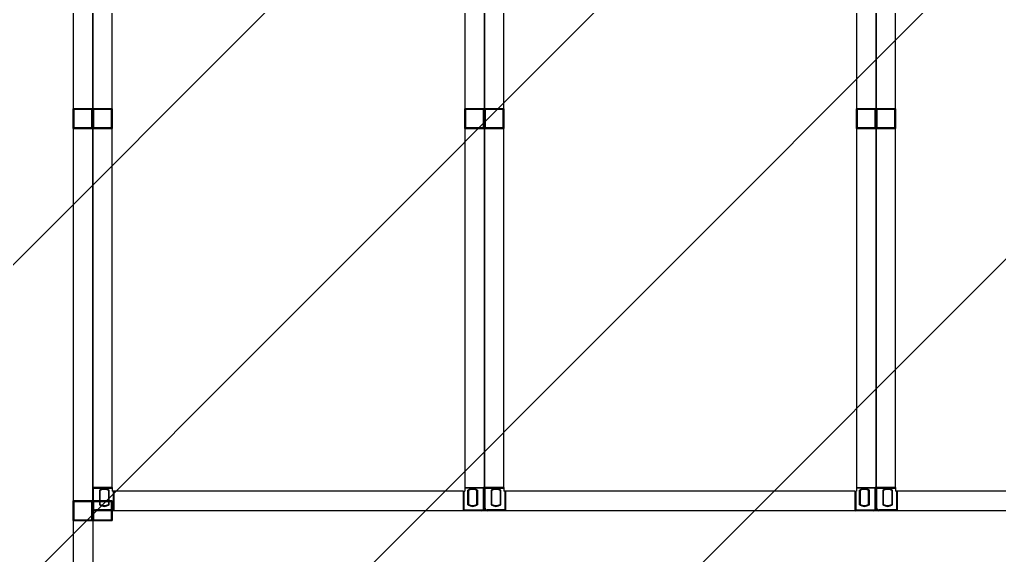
# Model space of a CAD drawing. Header units: millimetres. Extents: x 4133871 to 4440428, y -545651 to -495191.
# Drawn here: x 4435589.6 to 4436039.9, y -501643.5 to -501397.6 of the extents above; entities that cross this region are included whole.
import ezdxf

# ---------------------------------------------------------------- set-up
doc = ezdxf.new("R2010")
doc.units = ezdxf.units.MM
doc.header["$LTSCALE"] = 60
doc.layers.add('3', color=3, linetype='Continuous')

# ---------------------------------------------------------------- blocks, each defined once
blk = doc.blocks.new('KEY PLAN_NEW')
at = {"color": 253}
for p, q in [((-1106.86, -1495.5), (-1106.86, -1848.38)), ((-1100.86, -1788.38), (-1100.86, -1495.5)), ((-1046.86, -1495.5), (-1046.86, -1788.38)), ((-1040.86, -1788.38), (-1040.86, -1495.5)), ((-986.86, -1495.5), (-986.86, -1788.38)), ((-980.86, -1788.38), (-980.86, -1495.5)), ((-1106.86, -1733.44), (-1106.86, -1730.44)), ((-1103.86, -1730.44), (-1106.86, -1730.44)), ((-1103.98, -1730.56), (-1106.74, -1730.56)), ((-1106.74, -1730.56), (-1106.74, -1733.32)), ((-1103.98, -1733.32), (-1103.98, -1730.56)), ((-1103.98, -1733.32), (-1103.98, -1730.56)), ((-1103.86, -1730.44), (-1103.86, -1733.44)), ((-1103.86, -1733.44), (-1103.86, -1730.44)), ((-1100.86, -1730.44), (-1103.86, -1730.44)), ((-1100.98, -1730.56), (-1103.74, -1730.56)), ((-1103.74, -1730.56), (-1103.74, -1733.32)), ((-1100.98, -1733.32), (-1100.98, -1730.56)), ((-1100.98, -1733.32), (-1100.98, -1730.56)), ((-1100.86, -1730.44), (-1100.86, -1733.44)), ((-1046.86, -1733.44), (-1046.86, -1730.44)), ((-1043.86, -1730.44), (-1046.86, -1730.44)), ((-1043.98, -1730.56), (-1046.74, -1730.56)), ((-1046.74, -1730.56), (-1046.74, -1733.32)), ((-1043.98, -1733.32), (-1043.98, -1730.56)), ((-1043.98, -1733.32), (-1043.98, -1730.56)), ((-1043.86, -1730.44), (-1043.86, -1733.44)), ((-1043.86, -1733.44), (-1043.86, -1730.44)), ((-1040.86, -1730.44), (-1043.86, -1730.44)), ((-1040.98, -1730.56), (-1043.74, -1730.56)), ((-1043.74, -1730.56), (-1043.74, -1733.32)), ((-1040.98, -1733.32), (-1040.98, -1730.56)), ((-1040.98, -1733.32), (-1040.98, -1730.56)), ((-1040.86, -1730.44), (-1040.86, -1733.44)), ((-986.86, -1733.44), (-986.86, -1730.44)), ((-983.86, -1730.44), (-986.86, -1730.44)), ((-983.98, -1730.56), (-986.74, -1730.56)), ((-986.74, -1730.56), (-986.74, -1733.32)), ((-983.98, -1733.32), (-983.98, -1730.56)), ((-983.98, -1733.32), (-983.98, -1730.56)), ((-983.86, -1730.44), (-983.86, -1733.44)), ((-983.86, -1733.44), (-983.86, -1730.44)), ((-980.86, -1730.44), (-983.86, -1730.44)), ((-980.98, -1730.56), (-983.74, -1730.56)), ((-983.74, -1730.56), (-983.74, -1733.32)), ((-980.98, -1733.32), (-980.98, -1730.56)), ((-980.98, -1733.32), (-980.98, -1730.56)), ((-980.86, -1730.44), (-980.86, -1733.44)), ((-1106.86, -1733.44), (-1103.86, -1733.44)), ((-1106.74, -1733.32), (-1103.98, -1733.32)), ((-1103.86, -1733.44), (-1100.86, -1733.44)), ((-1103.74, -1733.32), (-1100.98, -1733.32)), ((-1046.86, -1733.44), (-1043.86, -1733.44)), ((-1046.74, -1733.32), (-1043.98, -1733.32)), ((-1043.86, -1733.44), (-1040.86, -1733.44)), ((-1043.74, -1733.32), (-1040.98, -1733.32)), ((-986.86, -1733.44), (-983.86, -1733.44)), ((-986.74, -1733.32), (-983.98, -1733.32)), ((-983.86, -1733.44), (-980.86, -1733.44)), ((-983.74, -1733.32), (-980.98, -1733.32)), ((-1100.86, -1788.38), (-1100.86, -1788.94)), ((-1100.62, -1788.94), (-1100.86, -1788.94)), ((-1047.1, -1788.94), (-1100.62, -1788.94)), ((-1047.1, -1788.94), (-1046.86, -1788.94)), ((-1046.86, -1788.38), (-1046.86, -1788.94)), ((-1040.86, -1788.38), (-1040.86, -1788.94)), ((-1040.62, -1788.94), (-1040.86, -1788.94)), ((-987.1, -1788.94), (-1040.62, -1788.94)), ((-987.1, -1788.94), (-986.86, -1788.94)), ((-986.86, -1788.38), (-986.86, -1788.94)), ((-980.86, -1788.38), (-980.86, -1788.94)), ((-980.62, -1788.94), (-980.86, -1788.94)), ((-927.1, -1788.94), (-980.62, -1788.94)), ((-1106.86, -1793.44), (-1106.86, -1790.44)), ((-1103.86, -1790.44), (-1106.86, -1790.44)), ((-1103.98, -1790.56), (-1106.74, -1790.56)), ((-1106.74, -1790.56), (-1106.74, -1793.32)), ((-1103.98, -1793.32), (-1103.98, -1790.56)), ((-1103.98, -1793.32), (-1103.98, -1790.56)), ((-1103.86, -1790.44), (-1103.86, -1793.44)), ((-1103.86, -1793.44), (-1103.86, -1790.44)), ((-1100.86, -1790.44), (-1103.86, -1790.44)), ((-1100.98, -1790.56), (-1103.74, -1790.56)), ((-1103.74, -1790.56), (-1103.74, -1793.32)), ((-1100.98, -1793.32), (-1100.98, -1790.56)), ((-1100.98, -1793.32), (-1100.98, -1790.56)), ((-1100.86, -1790.44), (-1100.86, -1793.44)), ((-1106.86, -1793.44), (-1103.86, -1793.44)), ((-1106.74, -1793.32), (-1103.98, -1793.32)), ((-1103.86, -1793.44), (-1100.86, -1793.44)), ((-1103.74, -1793.32), (-1100.98, -1793.32))]:
    blk.add_line(p, q, dxfattribs=at)
at = {"color": 253, "linetype": 'Continuous'}
for p, q in [((-1100.86, -1788.38), (-1103.86, -1788.38)), ((-1103.74, -1788.5), (-1103.86, -1788.5)), ((-1103.74, -1788.38), (-1103.74, -1788.5)), ((-1103.74, -1788.5), (-1100.86, -1788.5)), ((-1103.74, -1791.53), (-1103.74, -1788.5)), ((-1102.84, -1788.78), (-1102.84, -1791.04)), ((-1102.72, -1790.98), (-1102.72, -1788.85)), ((-1101.45, -1788.85), (-1101.45, -1790.98)), ((-1101.33, -1791.04), (-1101.33, -1788.78)), ((-1100.74, -1788.94), (-1100.74, -1791.82)), ((-1100.62, -1788.94), (-1100.62, -1791.94)), ((-1047.1, -1788.94), (-1047.1, -1791.94)), ((-1046.98, -1788.94), (-1046.98, -1791.82)), ((-1046.86, -1788.38), (-1043.86, -1788.38)), ((-1043.98, -1788.5), (-1046.86, -1788.5)), ((-1046.4, -1791.04), (-1046.4, -1788.78)), ((-1046.28, -1788.85), (-1046.28, -1790.98)), ((-1045.01, -1790.98), (-1045.01, -1788.85)), ((-1044.89, -1788.78), (-1044.89, -1791.04)), ((-1043.98, -1788.38), (-1043.98, -1788.5)), ((-1043.98, -1788.5), (-1043.86, -1788.5)), ((-1043.98, -1791.53), (-1043.98, -1788.5)), ((-1040.86, -1788.38), (-1043.86, -1788.38)), ((-1043.74, -1788.5), (-1043.86, -1788.5)), ((-1043.74, -1788.38), (-1043.74, -1788.5)), ((-1043.74, -1788.5), (-1040.86, -1788.5)), ((-1043.74, -1791.53), (-1043.74, -1788.5)), ((-1042.84, -1788.78), (-1042.84, -1791.04)), ((-1042.72, -1790.98), (-1042.72, -1788.85)), ((-1041.45, -1788.85), (-1041.45, -1790.98)), ((-1041.33, -1791.04), (-1041.33, -1788.78)), ((-1040.74, -1788.94), (-1040.74, -1791.82)), ((-1040.62, -1788.94), (-1040.62, -1791.94)), ((-987.1, -1788.94), (-987.1, -1791.94)), ((-986.98, -1788.94), (-986.98, -1791.82)), ((-986.86, -1788.38), (-983.86, -1788.38)), ((-983.98, -1788.5), (-986.86, -1788.5)), ((-986.4, -1791.04), (-986.4, -1788.78)), ((-986.28, -1788.85), (-986.28, -1790.98)), ((-985.01, -1790.98), (-985.01, -1788.85)), ((-984.89, -1788.78), (-984.89, -1791.04)), ((-983.98, -1788.38), (-983.98, -1788.5)), ((-983.98, -1788.5), (-983.86, -1788.5)), ((-983.98, -1791.53), (-983.98, -1788.5)), ((-980.86, -1788.38), (-983.86, -1788.38)), ((-983.74, -1788.5), (-983.86, -1788.5)), ((-983.74, -1788.38), (-983.74, -1788.5)), ((-983.74, -1788.5), (-980.86, -1788.5)), ((-983.74, -1791.53), (-983.74, -1788.5)), ((-982.84, -1788.78), (-982.84, -1791.04)), ((-982.72, -1790.98), (-982.72, -1788.85)), ((-981.45, -1788.85), (-981.45, -1790.98)), ((-981.33, -1791.04), (-981.33, -1788.78)), ((-980.74, -1788.94), (-980.74, -1791.82)), ((-980.62, -1788.94), (-980.62, -1791.94)), ((-1103.74, -1791.53), (-1103.86, -1791.53)), ((-1103.74, -1791.82), (-1103.74, -1791.82)), ((-1103.74, -1791.82), (-1103.74, -1791.82)), ((-1103.45, -1791.82), (-1103.45, -1791.94)), ((-1100.74, -1791.82), (-1103.45, -1791.82)), ((-1100.74, -1791.94), (-1100.74, -1791.82)), ((-1100.62, -1791.82), (-1100.74, -1791.82)), ((-1047.1, -1791.82), (-1046.98, -1791.82)), ((-1046.98, -1791.94), (-1046.98, -1791.82)), ((-1046.98, -1791.82), (-1044.27, -1791.82)), ((-1044.27, -1791.82), (-1044.27, -1791.94)), ((-1043.98, -1791.53), (-1043.86, -1791.53)), ((-1043.98, -1791.82), (-1043.98, -1791.82)), ((-1043.98, -1791.82), (-1043.98, -1791.82)), ((-1043.74, -1791.53), (-1043.86, -1791.53)), ((-1043.74, -1791.82), (-1043.74, -1791.82)), ((-1043.74, -1791.82), (-1043.74, -1791.82)), ((-1043.45, -1791.82), (-1043.45, -1791.94)), ((-1040.74, -1791.82), (-1043.45, -1791.82)), ((-1040.74, -1791.94), (-1040.74, -1791.82)), ((-1040.62, -1791.82), (-1040.74, -1791.82)), ((-987.1, -1791.82), (-986.98, -1791.82)), ((-986.98, -1791.94), (-986.98, -1791.82)), ((-986.98, -1791.82), (-984.27, -1791.82)), ((-984.27, -1791.82), (-984.27, -1791.94)), ((-983.98, -1791.53), (-983.86, -1791.53)), ((-983.98, -1791.82), (-983.98, -1791.82)), ((-983.98, -1791.82), (-983.98, -1791.82)), ((-983.74, -1791.53), (-983.86, -1791.53)), ((-983.74, -1791.82), (-983.74, -1791.82)), ((-983.74, -1791.82), (-983.74, -1791.82)), ((-983.45, -1791.82), (-983.45, -1791.94)), ((-980.74, -1791.82), (-983.45, -1791.82)), ((-980.74, -1791.94), (-980.74, -1791.82)), ((-980.62, -1791.82), (-980.74, -1791.82))]:
    blk.add_line(p, q, dxfattribs=at)
at = {"color": 253}
for points in [[(-1163.86, -1491.94), (-1103.86, -1491.94), (-1103.86, -1851.94), (-1163.86, -1851.94)], [(-1103.86, -1491.94), (-1043.86, -1491.94), (-1043.86, -1791.94), (-1103.86, -1791.94)], [(-1043.86, -1491.94), (-983.86, -1491.94), (-983.86, -1791.94), (-1043.86, -1791.94)], [(-983.86, -1491.94), (-923.86, -1491.94), (-923.86, -1791.94), (-983.86, -1791.94)]]:
    blk.add_lwpolyline(points, close=True, dxfattribs=at)
at = {"color": 253, "linetype": 'Continuous'}
for centre, radius, start, end in [((-1103.74, -1788.5), 0.12, 90, 180), ((-1102.08, -1789.91), 1.36, 56.2792, 123.7208), ((-1102.08, -1789.91), 1.24, 59.1964, 120.8036), ((-1045.64, -1789.91), 1.36, 56.2792, 123.7208), ((-1045.64, -1789.91), 1.24, 59.1964, 120.8036), ((-1043.98, -1788.5), 0.12, 0, 90), ((-1043.74, -1788.5), 0.12, 90, 180), ((-1042.08, -1789.91), 1.36, 56.2792, 123.7208), ((-1042.08, -1789.91), 1.24, 59.1964, 120.8036), ((-985.64, -1789.91), 1.36, 56.2792, 123.7208), ((-985.64, -1789.91), 1.24, 59.1964, 120.8036), ((-983.98, -1788.5), 0.12, 0, 90), ((-983.74, -1788.5), 0.12, 90, 180), ((-982.08, -1789.91), 1.36, 56.2792, 123.7208), ((-982.08, -1789.91), 1.24, 59.1964, 120.8036), ((-1103.45, -1791.53), 0.41, 180, 270), ((-1103.45, -1791.53), 0.29, 180, 270), ((-1102.08, -1789.91), 1.36, 236.2792, 303.7208), ((-1102.08, -1789.91), 1.24, 239.1964, 300.8036), ((-1100.74, -1791.82), 0.12, 270, 0), ((-1046.98, -1791.82), 0.12, 180, 270), ((-1045.64, -1789.91), 1.36, 236.2792, 303.7208), ((-1045.64, -1789.91), 1.24, 239.1964, 300.8036), ((-1044.27, -1791.53), 0.41, 270, 0), ((-1044.27, -1791.53), 0.29, 270, 0), ((-1043.45, -1791.53), 0.41, 180, 270), ((-1043.45, -1791.53), 0.29, 180, 270), ((-1042.08, -1789.91), 1.36, 236.2792, 303.7208), ((-1042.08, -1789.91), 1.24, 239.1964, 300.8036), ((-1040.74, -1791.82), 0.12, 270, 0), ((-986.98, -1791.82), 0.12, 180, 270), ((-985.64, -1789.91), 1.36, 236.2792, 303.7208), ((-985.64, -1789.91), 1.24, 239.1964, 300.8036), ((-984.27, -1791.53), 0.41, 270, 0), ((-984.27, -1791.53), 0.29, 270, 0), ((-983.45, -1791.53), 0.41, 180, 270), ((-983.45, -1791.53), 0.29, 180, 270), ((-982.08, -1789.91), 1.36, 236.2792, 303.7208), ((-982.08, -1789.91), 1.24, 239.1964, 300.8036), ((-980.74, -1791.82), 0.12, 270, 0)]:
    blk.add_arc(centre, radius, start, end, dxfattribs=at)
for points, knots in [([(-1102.84, -1788.78), (-1102.84, -1788.78, 46), (-1102.84, -1788.78, 46), (-1102.83, -1788.78, 46), (-1102.83, -1788.78, 46), (-1102.83, -1788.78, 46), (-1102.83, -1788.79, 46), (-1102.83, -1788.79, 46), (-1102.82, -1788.79, 46), (-1102.82, -1788.79, 46), (-1102.81, -1788.8, 46), (-1102.81, -1788.8, 46), (-1102.8, -1788.8, 46), (-1102.8, -1788.8, 46), (-1102.8, -1788.8, 46), (-1102.8, -1788.8, 46), (-1102.79, -1788.81, 46), (-1102.79, -1788.81, 46), (-1102.79, -1788.81, 46), (-1102.79, -1788.81, 46), (-1102.78, -1788.81, 46), (-1102.78, -1788.82, 46), (-1102.77, -1788.82, 46), (-1102.77, -1788.82, 46), (-1102.76, -1788.82, 46), (-1102.76, -1788.82, 46), (-1102.76, -1788.82, 46), (-1102.76, -1788.82, 46), (-1102.76, -1788.83, 46), (-1102.76, -1788.83, 46), (-1102.75, -1788.83, 46), (-1102.75, -1788.83, 46), (-1102.74, -1788.83, 46), (-1102.74, -1788.83, 46), (-1102.74, -1788.84, 46), (-1102.74, -1788.84, 46), (-1102.74, -1788.84, 46), (-1102.74, -1788.84, 46), (-1102.73, -1788.84, 46), (-1102.73, -1788.84, 46), (-1102.73, -1788.84, 46), (-1102.73, -1788.84, 46), (-1102.73, -1788.84, 46), (-1102.72, -1788.84, 46), (-1102.72, -1788.85, 46), (-1102.72, -1788.85, 46), (-1102.72, -1788.85, 46), (-1102.72, -1788.85, 46), (-1102.72, -1788.85, 46), (-1102.72, -1788.85, 46), (-1102.72, -1788.85, 46), (-1102.72, -1788.85, 46), (-1102.72, -1788.85, 46), (-1102.72, -1788.85, 46)], [0, 0, 0, 0, 0.00782, 0.00782, 0.015639, 0.031279, 0.031279, 0.062557, 0.062557, 0.125114, 0.125114, 0.187671, 0.187671, 0.21895, 0.21895, 0.234589, 0.234589, 0.250228, 0.250228, 0.312785, 0.312785, 0.375342, 0.375342, 0.437899, 0.437899, 0.453538, 0.453538, 0.469178, 0.469178, 0.500456, 0.500456, 0.563013, 0.563013, 0.62557, 0.62557, 0.641209, 0.641209, 0.656849, 0.656849, 0.688127, 0.688127, 0.750684, 0.750684, 0.813241, 0.813241, 0.828881, 0.828881, 0.84452, 0.84452, 0.875798, 0.875798, 0.938355, 1, 1, 1, 1]), ([(-1101.45, -1788.85), (-1101.45, -1788.85, 46), (-1101.45, -1788.85, 46), (-1101.45, -1788.85, 46), (-1101.44, -1788.85, 46), (-1101.44, -1788.85, 46), (-1101.44, -1788.85, 46), (-1101.44, -1788.85, 46), (-1101.44, -1788.85, 46), (-1101.44, -1788.85, 46), (-1101.44, -1788.84, 46), (-1101.44, -1788.84, 46), (-1101.43, -1788.84, 46), (-1101.43, -1788.84, 46), (-1101.43, -1788.84, 46), (-1101.43, -1788.84, 46), (-1101.43, -1788.84, 46), (-1101.43, -1788.84, 46), (-1101.43, -1788.84, 46), (-1101.43, -1788.84, 46), (-1101.42, -1788.83, 46), (-1101.42, -1788.83, 46), (-1101.41, -1788.83, 46), (-1101.41, -1788.83, 46), (-1101.41, -1788.83, 46), (-1101.41, -1788.83, 46), (-1101.4, -1788.82, 46), (-1101.4, -1788.82, 46), (-1101.4, -1788.82, 46), (-1101.4, -1788.82, 46), (-1101.4, -1788.82, 46), (-1101.39, -1788.82, 46), (-1101.39, -1788.82, 46), (-1101.38, -1788.81, 46), (-1101.38, -1788.81, 46), (-1101.37, -1788.81, 46), (-1101.37, -1788.81, 46), (-1101.37, -1788.81, 46), (-1101.37, -1788.8, 46), (-1101.37, -1788.8, 46), (-1101.36, -1788.8, 46), (-1101.36, -1788.8, 46), (-1101.36, -1788.8, 46), (-1101.35, -1788.8, 46), (-1101.35, -1788.79, 46), (-1101.34, -1788.79, 46), (-1101.34, -1788.79, 46), (-1101.33, -1788.79, 46), (-1101.33, -1788.78, 46), (-1101.33, -1788.78, 46), (-1101.33, -1788.78, 46), (-1101.33, -1788.78, 46), (-1101.33, -1788.78, 46), (-1101.33, -1788.78, 46)], [0, 0, 0, 0, 0.06206, 0.12459, 0.12459, 0.155854, 0.155854, 0.171487, 0.171487, 0.187119, 0.187119, 0.249648, 0.249648, 0.312178, 0.312178, 0.343442, 0.343442, 0.359075, 0.359075, 0.374707, 0.374707, 0.437236, 0.437236, 0.499766, 0.499766, 0.53103, 0.53103, 0.546663, 0.546663, 0.562295, 0.562295, 0.624824, 0.624824, 0.687353, 0.687353, 0.749883, 0.749883, 0.765515, 0.765515, 0.781147, 0.781147, 0.812412, 0.812412, 0.874941, 0.874941, 0.937471, 0.937471, 0.968735, 0.968735, 0.984368, 0.992184, 0.992184, 1, 1, 1, 1]), ([(-1046.28, -1788.85), (-1046.28, -1788.85, 46), (-1046.28, -1788.85, 46), (-1046.28, -1788.85, 46), (-1046.28, -1788.85, 46), (-1046.28, -1788.85, 46), (-1046.28, -1788.85, 46), (-1046.28, -1788.85, 46), (-1046.28, -1788.85, 46), (-1046.28, -1788.85, 46), (-1046.28, -1788.84, 46), (-1046.29, -1788.84, 46), (-1046.29, -1788.84, 46), (-1046.29, -1788.84, 46), (-1046.29, -1788.84, 46), (-1046.29, -1788.84, 46), (-1046.3, -1788.84, 46), (-1046.3, -1788.84, 46), (-1046.3, -1788.84, 46), (-1046.3, -1788.84, 46), (-1046.3, -1788.83, 46), (-1046.3, -1788.83, 46), (-1046.31, -1788.83, 46), (-1046.31, -1788.83, 46), (-1046.32, -1788.83, 46), (-1046.32, -1788.83, 46), (-1046.32, -1788.82, 46), (-1046.32, -1788.82, 46), (-1046.32, -1788.82, 46), (-1046.32, -1788.82, 46), (-1046.33, -1788.82, 46), (-1046.33, -1788.82, 46), (-1046.34, -1788.82, 46), (-1046.34, -1788.81, 46), (-1046.35, -1788.81, 46), (-1046.35, -1788.81, 46), (-1046.35, -1788.81, 46), (-1046.35, -1788.81, 46), (-1046.36, -1788.8, 46), (-1046.36, -1788.8, 46), (-1046.36, -1788.8, 46), (-1046.36, -1788.8, 46), (-1046.37, -1788.8, 46), (-1046.37, -1788.8, 46), (-1046.38, -1788.79, 46), (-1046.38, -1788.79, 46), (-1046.39, -1788.79, 46), (-1046.39, -1788.79, 46), (-1046.39, -1788.78, 46), (-1046.39, -1788.78, 46), (-1046.39, -1788.78, 46), (-1046.4, -1788.78, 46), (-1046.4, -1788.78, 46), (-1046.4, -1788.78, 46)], [0, 0, 0, 0, 0.06206, 0.12459, 0.12459, 0.155854, 0.155854, 0.171487, 0.171487, 0.187119, 0.187119, 0.249648, 0.249648, 0.312178, 0.312178, 0.343442, 0.343442, 0.359075, 0.359075, 0.374707, 0.374707, 0.437236, 0.437236, 0.499766, 0.499766, 0.53103, 0.53103, 0.546663, 0.546663, 0.562295, 0.562295, 0.624824, 0.624824, 0.687353, 0.687353, 0.749883, 0.749883, 0.765515, 0.765515, 0.781147, 0.781147, 0.812412, 0.812412, 0.874941, 0.874941, 0.937471, 0.937471, 0.968735, 0.968735, 0.984368, 0.992184, 0.992184, 1, 1, 1, 1]), ([(-1044.89, -1788.78), (-1044.89, -1788.78, 46), (-1044.89, -1788.78, 46), (-1044.89, -1788.78, 46), (-1044.89, -1788.78, 46), (-1044.89, -1788.78, 46), (-1044.89, -1788.79, 46), (-1044.9, -1788.79, 46), (-1044.9, -1788.79, 46), (-1044.91, -1788.79, 46), (-1044.91, -1788.8, 46), (-1044.92, -1788.8, 46), (-1044.92, -1788.8, 46), (-1044.92, -1788.8, 46), (-1044.93, -1788.8, 46), (-1044.93, -1788.8, 46), (-1044.93, -1788.81, 46), (-1044.93, -1788.81, 46), (-1044.93, -1788.81, 46), (-1044.94, -1788.81, 46), (-1044.94, -1788.81, 46), (-1044.95, -1788.82, 46), (-1044.95, -1788.82, 46), (-1044.96, -1788.82, 46), (-1044.96, -1788.82, 46), (-1044.96, -1788.82, 46), (-1044.96, -1788.82, 46), (-1044.96, -1788.82, 46), (-1044.97, -1788.83, 46), (-1044.97, -1788.83, 46), (-1044.97, -1788.83, 46), (-1044.97, -1788.83, 46), (-1044.98, -1788.83, 46), (-1044.98, -1788.83, 46), (-1044.99, -1788.84, 46), (-1044.99, -1788.84, 46), (-1044.99, -1788.84, 46), (-1044.99, -1788.84, 46), (-1044.99, -1788.84, 46), (-1044.99, -1788.84, 46), (-1044.99, -1788.84, 46), (-1044.99, -1788.84, 46), (-1045, -1788.84, 46), (-1045, -1788.84, 46), (-1045, -1788.85, 46), (-1045, -1788.85, 46), (-1045, -1788.85, 46), (-1045, -1788.85, 46), (-1045, -1788.85, 46), (-1045, -1788.85, 46), (-1045.01, -1788.85, 46), (-1045.01, -1788.85, 46), (-1045.01, -1788.85, 46), (-1045.01, -1788.85, 46)], [0, 0, 0, 0, 0.00782, 0.00782, 0.015639, 0.031279, 0.031279, 0.062557, 0.062557, 0.125114, 0.125114, 0.187671, 0.187671, 0.21895, 0.21895, 0.234589, 0.234589, 0.250228, 0.250228, 0.312785, 0.312785, 0.375342, 0.375342, 0.437899, 0.437899, 0.453538, 0.453538, 0.469178, 0.469178, 0.500456, 0.500456, 0.563013, 0.563013, 0.62557, 0.62557, 0.641209, 0.641209, 0.656849, 0.656849, 0.688127, 0.688127, 0.750684, 0.750684, 0.813241, 0.813241, 0.828881, 0.828881, 0.84452, 0.84452, 0.875798, 0.875798, 0.938355, 1, 1, 1, 1]), ([(-1042.84, -1788.78), (-1042.84, -1788.78, 46), (-1042.84, -1788.78, 46), (-1042.83, -1788.78, 46), (-1042.83, -1788.78, 46), (-1042.83, -1788.78, 46), (-1042.83, -1788.79, 46), (-1042.83, -1788.79, 46), (-1042.82, -1788.79, 46), (-1042.82, -1788.79, 46), (-1042.81, -1788.8, 46), (-1042.81, -1788.8, 46), (-1042.8, -1788.8, 46), (-1042.8, -1788.8, 46), (-1042.8, -1788.8, 46), (-1042.8, -1788.8, 46), (-1042.79, -1788.81, 46), (-1042.79, -1788.81, 46), (-1042.79, -1788.81, 46), (-1042.79, -1788.81, 46), (-1042.78, -1788.81, 46), (-1042.78, -1788.82, 46), (-1042.77, -1788.82, 46), (-1042.77, -1788.82, 46), (-1042.76, -1788.82, 46), (-1042.76, -1788.82, 46), (-1042.76, -1788.82, 46), (-1042.76, -1788.82, 46), (-1042.76, -1788.83, 46), (-1042.76, -1788.83, 46), (-1042.75, -1788.83, 46), (-1042.75, -1788.83, 46), (-1042.74, -1788.83, 46), (-1042.74, -1788.83, 46), (-1042.74, -1788.84, 46), (-1042.74, -1788.84, 46), (-1042.74, -1788.84, 46), (-1042.74, -1788.84, 46), (-1042.73, -1788.84, 46), (-1042.73, -1788.84, 46), (-1042.73, -1788.84, 46), (-1042.73, -1788.84, 46), (-1042.73, -1788.84, 46), (-1042.72, -1788.84, 46), (-1042.72, -1788.85, 46), (-1042.72, -1788.85, 46), (-1042.72, -1788.85, 46), (-1042.72, -1788.85, 46), (-1042.72, -1788.85, 46), (-1042.72, -1788.85, 46), (-1042.72, -1788.85, 46), (-1042.72, -1788.85, 46), (-1042.72, -1788.85, 46), (-1042.72, -1788.85, 46)], [0, 0, 0, 0, 0.00782, 0.00782, 0.015639, 0.031279, 0.031279, 0.062557, 0.062557, 0.125114, 0.125114, 0.187671, 0.187671, 0.21895, 0.21895, 0.234589, 0.234589, 0.250228, 0.250228, 0.312785, 0.312785, 0.375342, 0.375342, 0.437899, 0.437899, 0.453538, 0.453538, 0.469178, 0.469178, 0.500456, 0.500456, 0.563013, 0.563013, 0.62557, 0.62557, 0.641209, 0.641209, 0.656849, 0.656849, 0.688127, 0.688127, 0.750684, 0.750684, 0.813241, 0.813241, 0.828881, 0.828881, 0.84452, 0.84452, 0.875798, 0.875798, 0.938355, 1, 1, 1, 1]), ([(-1041.45, -1788.85), (-1041.45, -1788.85, 46), (-1041.45, -1788.85, 46), (-1041.45, -1788.85, 46), (-1041.44, -1788.85, 46), (-1041.44, -1788.85, 46), (-1041.44, -1788.85, 46), (-1041.44, -1788.85, 46), (-1041.44, -1788.85, 46), (-1041.44, -1788.85, 46), (-1041.44, -1788.84, 46), (-1041.44, -1788.84, 46), (-1041.43, -1788.84, 46), (-1041.43, -1788.84, 46), (-1041.43, -1788.84, 46), (-1041.43, -1788.84, 46), (-1041.43, -1788.84, 46), (-1041.43, -1788.84, 46), (-1041.43, -1788.84, 46), (-1041.43, -1788.84, 46), (-1041.42, -1788.83, 46), (-1041.42, -1788.83, 46), (-1041.41, -1788.83, 46), (-1041.41, -1788.83, 46), (-1041.41, -1788.83, 46), (-1041.41, -1788.83, 46), (-1041.4, -1788.82, 46), (-1041.4, -1788.82, 46), (-1041.4, -1788.82, 46), (-1041.4, -1788.82, 46), (-1041.4, -1788.82, 46), (-1041.39, -1788.82, 46), (-1041.39, -1788.82, 46), (-1041.38, -1788.81, 46), (-1041.38, -1788.81, 46), (-1041.37, -1788.81, 46), (-1041.37, -1788.81, 46), (-1041.37, -1788.81, 46), (-1041.37, -1788.8, 46), (-1041.37, -1788.8, 46), (-1041.36, -1788.8, 46), (-1041.36, -1788.8, 46), (-1041.36, -1788.8, 46), (-1041.35, -1788.8, 46), (-1041.35, -1788.79, 46), (-1041.34, -1788.79, 46), (-1041.34, -1788.79, 46), (-1041.33, -1788.79, 46), (-1041.33, -1788.78, 46), (-1041.33, -1788.78, 46), (-1041.33, -1788.78, 46), (-1041.33, -1788.78, 46), (-1041.33, -1788.78, 46), (-1041.33, -1788.78, 46)], [0, 0, 0, 0, 0.06206, 0.12459, 0.12459, 0.155854, 0.155854, 0.171487, 0.171487, 0.187119, 0.187119, 0.249648, 0.249648, 0.312178, 0.312178, 0.343442, 0.343442, 0.359075, 0.359075, 0.374707, 0.374707, 0.437236, 0.437236, 0.499766, 0.499766, 0.53103, 0.53103, 0.546663, 0.546663, 0.562295, 0.562295, 0.624824, 0.624824, 0.687353, 0.687353, 0.749883, 0.749883, 0.765515, 0.765515, 0.781147, 0.781147, 0.812412, 0.812412, 0.874941, 0.874941, 0.937471, 0.937471, 0.968735, 0.968735, 0.984368, 0.992184, 0.992184, 1, 1, 1, 1]), ([(-986.28, -1788.85), (-986.28, -1788.85, 46), (-986.28, -1788.85, 46), (-986.28, -1788.85, 46), (-986.28, -1788.85, 46), (-986.28, -1788.85, 46), (-986.28, -1788.85, 46), (-986.28, -1788.85, 46), (-986.28, -1788.85, 46), (-986.28, -1788.85, 46), (-986.28, -1788.84, 46), (-986.29, -1788.84, 46), (-986.29, -1788.84, 46), (-986.29, -1788.84, 46), (-986.29, -1788.84, 46), (-986.29, -1788.84, 46), (-986.3, -1788.84, 46), (-986.3, -1788.84, 46), (-986.3, -1788.84, 46), (-986.3, -1788.84, 46), (-986.3, -1788.83, 46), (-986.3, -1788.83, 46), (-986.31, -1788.83, 46), (-986.31, -1788.83, 46), (-986.32, -1788.83, 46), (-986.32, -1788.83, 46), (-986.32, -1788.82, 46), (-986.32, -1788.82, 46), (-986.32, -1788.82, 46), (-986.32, -1788.82, 46), (-986.33, -1788.82, 46), (-986.33, -1788.82, 46), (-986.34, -1788.82, 46), (-986.34, -1788.81, 46), (-986.35, -1788.81, 46), (-986.35, -1788.81, 46), (-986.35, -1788.81, 46), (-986.35, -1788.81, 46), (-986.36, -1788.8, 46), (-986.36, -1788.8, 46), (-986.36, -1788.8, 46), (-986.36, -1788.8, 46), (-986.37, -1788.8, 46), (-986.37, -1788.8, 46), (-986.38, -1788.79, 46), (-986.38, -1788.79, 46), (-986.39, -1788.79, 46), (-986.39, -1788.79, 46), (-986.39, -1788.78, 46), (-986.39, -1788.78, 46), (-986.39, -1788.78, 46), (-986.4, -1788.78, 46), (-986.4, -1788.78, 46), (-986.4, -1788.78, 46)], [0, 0, 0, 0, 0.06206, 0.12459, 0.12459, 0.155854, 0.155854, 0.171487, 0.171487, 0.187119, 0.187119, 0.249648, 0.249648, 0.312178, 0.312178, 0.343442, 0.343442, 0.359075, 0.359075, 0.374707, 0.374707, 0.437236, 0.437236, 0.499766, 0.499766, 0.53103, 0.53103, 0.546663, 0.546663, 0.562295, 0.562295, 0.624824, 0.624824, 0.687353, 0.687353, 0.749883, 0.749883, 0.765515, 0.765515, 0.781147, 0.781147, 0.812412, 0.812412, 0.874941, 0.874941, 0.937471, 0.937471, 0.968735, 0.968735, 0.984368, 0.992184, 0.992184, 1, 1, 1, 1]), ([(-984.89, -1788.78), (-984.89, -1788.78, 46), (-984.89, -1788.78, 46), (-984.89, -1788.78, 46), (-984.89, -1788.78, 46), (-984.89, -1788.78, 46), (-984.89, -1788.79, 46), (-984.9, -1788.79, 46), (-984.9, -1788.79, 46), (-984.91, -1788.79, 46), (-984.91, -1788.8, 46), (-984.92, -1788.8, 46), (-984.92, -1788.8, 46), (-984.92, -1788.8, 46), (-984.93, -1788.8, 46), (-984.93, -1788.8, 46), (-984.93, -1788.81, 46), (-984.93, -1788.81, 46), (-984.93, -1788.81, 46), (-984.94, -1788.81, 46), (-984.94, -1788.81, 46), (-984.95, -1788.82, 46), (-984.95, -1788.82, 46), (-984.96, -1788.82, 46), (-984.96, -1788.82, 46), (-984.96, -1788.82, 46), (-984.96, -1788.82, 46), (-984.96, -1788.82, 46), (-984.97, -1788.83, 46), (-984.97, -1788.83, 46), (-984.97, -1788.83, 46), (-984.97, -1788.83, 46), (-984.98, -1788.83, 46), (-984.98, -1788.83, 46), (-984.99, -1788.84, 46), (-984.99, -1788.84, 46), (-984.99, -1788.84, 46), (-984.99, -1788.84, 46), (-984.99, -1788.84, 46), (-984.99, -1788.84, 46), (-984.99, -1788.84, 46), (-984.99, -1788.84, 46), (-985, -1788.84, 46), (-985, -1788.84, 46), (-985, -1788.85, 46), (-985, -1788.85, 46), (-985, -1788.85, 46), (-985, -1788.85, 46), (-985, -1788.85, 46), (-985, -1788.85, 46), (-985.01, -1788.85, 46), (-985.01, -1788.85, 46), (-985.01, -1788.85, 46), (-985.01, -1788.85, 46)], [0, 0, 0, 0, 0.00782, 0.00782, 0.015639, 0.031279, 0.031279, 0.062557, 0.062557, 0.125114, 0.125114, 0.187671, 0.187671, 0.21895, 0.21895, 0.234589, 0.234589, 0.250228, 0.250228, 0.312785, 0.312785, 0.375342, 0.375342, 0.437899, 0.437899, 0.453538, 0.453538, 0.469178, 0.469178, 0.500456, 0.500456, 0.563013, 0.563013, 0.62557, 0.62557, 0.641209, 0.641209, 0.656849, 0.656849, 0.688127, 0.688127, 0.750684, 0.750684, 0.813241, 0.813241, 0.828881, 0.828881, 0.84452, 0.84452, 0.875798, 0.875798, 0.938355, 1, 1, 1, 1]), ([(-982.84, -1788.78), (-982.84, -1788.78, 46), (-982.84, -1788.78, 46), (-982.83, -1788.78, 46), (-982.83, -1788.78, 46), (-982.83, -1788.78, 46), (-982.83, -1788.79, 46), (-982.83, -1788.79, 46), (-982.82, -1788.79, 46), (-982.82, -1788.79, 46), (-982.81, -1788.8, 46), (-982.81, -1788.8, 46), (-982.8, -1788.8, 46), (-982.8, -1788.8, 46), (-982.8, -1788.8, 46), (-982.8, -1788.8, 46), (-982.79, -1788.81, 46), (-982.79, -1788.81, 46), (-982.79, -1788.81, 46), (-982.79, -1788.81, 46), (-982.78, -1788.81, 46), (-982.78, -1788.82, 46), (-982.77, -1788.82, 46), (-982.77, -1788.82, 46), (-982.76, -1788.82, 46), (-982.76, -1788.82, 46), (-982.76, -1788.82, 46), (-982.76, -1788.82, 46), (-982.76, -1788.83, 46), (-982.76, -1788.83, 46), (-982.75, -1788.83, 46), (-982.75, -1788.83, 46), (-982.74, -1788.83, 46), (-982.74, -1788.83, 46), (-982.74, -1788.84, 46), (-982.74, -1788.84, 46), (-982.74, -1788.84, 46), (-982.74, -1788.84, 46), (-982.73, -1788.84, 46), (-982.73, -1788.84, 46), (-982.73, -1788.84, 46), (-982.73, -1788.84, 46), (-982.73, -1788.84, 46), (-982.72, -1788.84, 46), (-982.72, -1788.85, 46), (-982.72, -1788.85, 46), (-982.72, -1788.85, 46), (-982.72, -1788.85, 46), (-982.72, -1788.85, 46), (-982.72, -1788.85, 46), (-982.72, -1788.85, 46), (-982.72, -1788.85, 46), (-982.72, -1788.85, 46), (-982.72, -1788.85, 46)], [0, 0, 0, 0, 0.00782, 0.00782, 0.015639, 0.031279, 0.031279, 0.062557, 0.062557, 0.125114, 0.125114, 0.187671, 0.187671, 0.21895, 0.21895, 0.234589, 0.234589, 0.250228, 0.250228, 0.312785, 0.312785, 0.375342, 0.375342, 0.437899, 0.437899, 0.453538, 0.453538, 0.469178, 0.469178, 0.500456, 0.500456, 0.563013, 0.563013, 0.62557, 0.62557, 0.641209, 0.641209, 0.656849, 0.656849, 0.688127, 0.688127, 0.750684, 0.750684, 0.813241, 0.813241, 0.828881, 0.828881, 0.84452, 0.84452, 0.875798, 0.875798, 0.938355, 1, 1, 1, 1]), ([(-981.45, -1788.85), (-981.45, -1788.85, 46), (-981.45, -1788.85, 46), (-981.45, -1788.85, 46), (-981.44, -1788.85, 46), (-981.44, -1788.85, 46), (-981.44, -1788.85, 46), (-981.44, -1788.85, 46), (-981.44, -1788.85, 46), (-981.44, -1788.85, 46), (-981.44, -1788.84, 46), (-981.44, -1788.84, 46), (-981.43, -1788.84, 46), (-981.43, -1788.84, 46), (-981.43, -1788.84, 46), (-981.43, -1788.84, 46), (-981.43, -1788.84, 46), (-981.43, -1788.84, 46), (-981.43, -1788.84, 46), (-981.43, -1788.84, 46), (-981.42, -1788.83, 46), (-981.42, -1788.83, 46), (-981.41, -1788.83, 46), (-981.41, -1788.83, 46), (-981.41, -1788.83, 46), (-981.41, -1788.83, 46), (-981.4, -1788.82, 46), (-981.4, -1788.82, 46), (-981.4, -1788.82, 46), (-981.4, -1788.82, 46), (-981.4, -1788.82, 46), (-981.39, -1788.82, 46), (-981.39, -1788.82, 46), (-981.38, -1788.81, 46), (-981.38, -1788.81, 46), (-981.37, -1788.81, 46), (-981.37, -1788.81, 46), (-981.37, -1788.81, 46), (-981.37, -1788.8, 46), (-981.37, -1788.8, 46), (-981.36, -1788.8, 46), (-981.36, -1788.8, 46), (-981.36, -1788.8, 46), (-981.35, -1788.8, 46), (-981.35, -1788.79, 46), (-981.34, -1788.79, 46), (-981.34, -1788.79, 46), (-981.33, -1788.79, 46), (-981.33, -1788.78, 46), (-981.33, -1788.78, 46), (-981.33, -1788.78, 46), (-981.33, -1788.78, 46), (-981.33, -1788.78, 46), (-981.33, -1788.78, 46)], [0, 0, 0, 0, 0.06206, 0.12459, 0.12459, 0.155854, 0.155854, 0.171487, 0.171487, 0.187119, 0.187119, 0.249648, 0.249648, 0.312178, 0.312178, 0.343442, 0.343442, 0.359075, 0.359075, 0.374707, 0.374707, 0.437236, 0.437236, 0.499766, 0.499766, 0.53103, 0.53103, 0.546663, 0.546663, 0.562295, 0.562295, 0.624824, 0.624824, 0.687353, 0.687353, 0.749883, 0.749883, 0.765515, 0.765515, 0.781147, 0.781147, 0.812412, 0.812412, 0.874941, 0.874941, 0.937471, 0.937471, 0.968735, 0.968735, 0.984368, 0.992184, 0.992184, 1, 1, 1, 1]), ([(-1102.84, -1791.04), (-1102.84, -1791.04, 46), (-1102.84, -1791.04, 46), (-1102.83, -1791.04, 46), (-1102.83, -1791.04, 46), (-1102.83, -1791.04, 46), (-1102.83, -1791.04, 46), (-1102.83, -1791.04, 46), (-1102.82, -1791.04, 46), (-1102.82, -1791.03, 46), (-1102.81, -1791.03, 46), (-1102.81, -1791.03, 46), (-1102.8, -1791.03, 46), (-1102.8, -1791.03, 46), (-1102.8, -1791.02, 46), (-1102.8, -1791.02, 46), (-1102.79, -1791.02, 46), (-1102.79, -1791.02, 46), (-1102.79, -1791.02, 46), (-1102.79, -1791.02, 46), (-1102.78, -1791.01, 46), (-1102.78, -1791.01, 46), (-1102.77, -1791.01, 46), (-1102.77, -1791.01, 46), (-1102.76, -1791, 46), (-1102.76, -1791, 46), (-1102.76, -1791, 46), (-1102.76, -1791, 46), (-1102.76, -1791, 46), (-1102.76, -1791, 46), (-1102.75, -1791, 46), (-1102.75, -1791, 46), (-1102.74, -1790.99, 46), (-1102.74, -1790.99, 46), (-1102.74, -1790.99, 46), (-1102.74, -1790.99, 46), (-1102.74, -1790.99, 46), (-1102.74, -1790.99, 46), (-1102.73, -1790.99, 46), (-1102.73, -1790.99, 46), (-1102.73, -1790.99, 46), (-1102.73, -1790.99, 46), (-1102.73, -1790.98, 46), (-1102.72, -1790.98, 46), (-1102.72, -1790.98, 46), (-1102.72, -1790.98, 46), (-1102.72, -1790.98, 46), (-1102.72, -1790.98, 46), (-1102.72, -1790.98, 46), (-1102.72, -1790.98, 46), (-1102.72, -1790.98, 46), (-1102.72, -1790.98, 46), (-1102.72, -1790.98, 46), (-1102.72, -1790.98, 46)], [0, 0, 0, 0, 0.00782, 0.00782, 0.015639, 0.031279, 0.031279, 0.062557, 0.062557, 0.125114, 0.125114, 0.187671, 0.187671, 0.21895, 0.21895, 0.234589, 0.234589, 0.250228, 0.250228, 0.312785, 0.312785, 0.375342, 0.375342, 0.437899, 0.437899, 0.453538, 0.453538, 0.469178, 0.469178, 0.500456, 0.500456, 0.563013, 0.563013, 0.62557, 0.62557, 0.641209, 0.641209, 0.656849, 0.656849, 0.688127, 0.688127, 0.750684, 0.750684, 0.813241, 0.813241, 0.828881, 0.828881, 0.84452, 0.84452, 0.875798, 0.875798, 0.938355, 1, 1, 1, 1]), ([(-1101.45, -1790.98), (-1101.45, -1790.98, 46), (-1101.45, -1790.98, 46), (-1101.45, -1790.98, 46), (-1101.44, -1790.98, 46), (-1101.44, -1790.98, 46), (-1101.44, -1790.98, 46), (-1101.44, -1790.98, 46), (-1101.44, -1790.98, 46), (-1101.44, -1790.98, 46), (-1101.44, -1790.98, 46), (-1101.44, -1790.98, 46), (-1101.43, -1790.99, 46), (-1101.43, -1790.99, 46), (-1101.43, -1790.99, 46), (-1101.43, -1790.99, 46), (-1101.43, -1790.99, 46), (-1101.43, -1790.99, 46), (-1101.43, -1790.99, 46), (-1101.43, -1790.99, 46), (-1101.42, -1790.99, 46), (-1101.42, -1790.99, 46), (-1101.41, -1791, 46), (-1101.41, -1791, 46), (-1101.41, -1791, 46), (-1101.41, -1791, 46), (-1101.4, -1791, 46), (-1101.4, -1791, 46), (-1101.4, -1791, 46), (-1101.4, -1791, 46), (-1101.4, -1791.01, 46), (-1101.39, -1791.01, 46), (-1101.39, -1791.01, 46), (-1101.38, -1791.01, 46), (-1101.38, -1791.02, 46), (-1101.37, -1791.02, 46), (-1101.37, -1791.02, 46), (-1101.37, -1791.02, 46), (-1101.37, -1791.02, 46), (-1101.37, -1791.02, 46), (-1101.36, -1791.03, 46), (-1101.36, -1791.03, 46), (-1101.36, -1791.03, 46), (-1101.35, -1791.03, 46), (-1101.35, -1791.03, 46), (-1101.34, -1791.04, 46), (-1101.34, -1791.04, 46), (-1101.33, -1791.04, 46), (-1101.33, -1791.04, 46), (-1101.33, -1791.04, 46), (-1101.33, -1791.04, 46), (-1101.33, -1791.04, 46), (-1101.33, -1791.04, 46), (-1101.33, -1791.04, 46)], [0, 0, 0, 0, 0.06206, 0.12459, 0.12459, 0.155854, 0.155854, 0.171487, 0.171487, 0.187119, 0.187119, 0.249648, 0.249648, 0.312178, 0.312178, 0.343442, 0.343442, 0.359075, 0.359075, 0.374707, 0.374707, 0.437236, 0.437236, 0.499766, 0.499766, 0.53103, 0.53103, 0.546663, 0.546663, 0.562295, 0.562295, 0.624824, 0.624824, 0.687353, 0.687353, 0.749883, 0.749883, 0.765515, 0.765515, 0.781147, 0.781147, 0.812412, 0.812412, 0.874941, 0.874941, 0.937471, 0.937471, 0.968735, 0.968735, 0.984368, 0.992184, 0.992184, 1, 1, 1, 1]), ([(-1046.28, -1790.98), (-1046.28, -1790.98, 46), (-1046.28, -1790.98, 46), (-1046.28, -1790.98, 46), (-1046.28, -1790.98, 46), (-1046.28, -1790.98, 46), (-1046.28, -1790.98, 46), (-1046.28, -1790.98, 46), (-1046.28, -1790.98, 46), (-1046.28, -1790.98, 46), (-1046.28, -1790.98, 46), (-1046.29, -1790.98, 46), (-1046.29, -1790.99, 46), (-1046.29, -1790.99, 46), (-1046.29, -1790.99, 46), (-1046.29, -1790.99, 46), (-1046.3, -1790.99, 46), (-1046.3, -1790.99, 46), (-1046.3, -1790.99, 46), (-1046.3, -1790.99, 46), (-1046.3, -1790.99, 46), (-1046.3, -1790.99, 46), (-1046.31, -1791, 46), (-1046.31, -1791, 46), (-1046.32, -1791, 46), (-1046.32, -1791, 46), (-1046.32, -1791, 46), (-1046.32, -1791, 46), (-1046.32, -1791, 46), (-1046.32, -1791, 46), (-1046.33, -1791.01, 46), (-1046.33, -1791.01, 46), (-1046.34, -1791.01, 46), (-1046.34, -1791.01, 46), (-1046.35, -1791.02, 46), (-1046.35, -1791.02, 46), (-1046.35, -1791.02, 46), (-1046.35, -1791.02, 46), (-1046.36, -1791.02, 46), (-1046.36, -1791.02, 46), (-1046.36, -1791.03, 46), (-1046.36, -1791.03, 46), (-1046.37, -1791.03, 46), (-1046.37, -1791.03, 46), (-1046.38, -1791.03, 46), (-1046.38, -1791.04, 46), (-1046.39, -1791.04, 46), (-1046.39, -1791.04, 46), (-1046.39, -1791.04, 46), (-1046.39, -1791.04, 46), (-1046.39, -1791.04, 46), (-1046.4, -1791.04, 46), (-1046.4, -1791.04, 46), (-1046.4, -1791.04, 46)], [0, 0, 0, 0, 0.06206, 0.12459, 0.12459, 0.155854, 0.155854, 0.171487, 0.171487, 0.187119, 0.187119, 0.249648, 0.249648, 0.312178, 0.312178, 0.343442, 0.343442, 0.359075, 0.359075, 0.374707, 0.374707, 0.437236, 0.437236, 0.499766, 0.499766, 0.53103, 0.53103, 0.546663, 0.546663, 0.562295, 0.562295, 0.624824, 0.624824, 0.687353, 0.687353, 0.749883, 0.749883, 0.765515, 0.765515, 0.781147, 0.781147, 0.812412, 0.812412, 0.874941, 0.874941, 0.937471, 0.937471, 0.968735, 0.968735, 0.984368, 0.992184, 0.992184, 1, 1, 1, 1]), ([(-1044.89, -1791.04), (-1044.89, -1791.04, 46), (-1044.89, -1791.04, 46), (-1044.89, -1791.04, 46), (-1044.89, -1791.04, 46), (-1044.89, -1791.04, 46), (-1044.89, -1791.04, 46), (-1044.9, -1791.04, 46), (-1044.9, -1791.04, 46), (-1044.91, -1791.03, 46), (-1044.91, -1791.03, 46), (-1044.92, -1791.03, 46), (-1044.92, -1791.03, 46), (-1044.92, -1791.03, 46), (-1044.93, -1791.02, 46), (-1044.93, -1791.02, 46), (-1044.93, -1791.02, 46), (-1044.93, -1791.02, 46), (-1044.93, -1791.02, 46), (-1044.94, -1791.02, 46), (-1044.94, -1791.01, 46), (-1044.95, -1791.01, 46), (-1044.95, -1791.01, 46), (-1044.96, -1791.01, 46), (-1044.96, -1791, 46), (-1044.96, -1791, 46), (-1044.96, -1791, 46), (-1044.96, -1791, 46), (-1044.97, -1791, 46), (-1044.97, -1791, 46), (-1044.97, -1791, 46), (-1044.97, -1791, 46), (-1044.98, -1790.99, 46), (-1044.98, -1790.99, 46), (-1044.99, -1790.99, 46), (-1044.99, -1790.99, 46), (-1044.99, -1790.99, 46), (-1044.99, -1790.99, 46), (-1044.99, -1790.99, 46), (-1044.99, -1790.99, 46), (-1044.99, -1790.99, 46), (-1044.99, -1790.99, 46), (-1045, -1790.98, 46), (-1045, -1790.98, 46), (-1045, -1790.98, 46), (-1045, -1790.98, 46), (-1045, -1790.98, 46), (-1045, -1790.98, 46), (-1045, -1790.98, 46), (-1045, -1790.98, 46), (-1045.01, -1790.98, 46), (-1045.01, -1790.98, 46), (-1045.01, -1790.98, 46), (-1045.01, -1790.98, 46)], [0, 0, 0, 0, 0.00782, 0.00782, 0.015639, 0.031279, 0.031279, 0.062557, 0.062557, 0.125114, 0.125114, 0.187671, 0.187671, 0.21895, 0.21895, 0.234589, 0.234589, 0.250228, 0.250228, 0.312785, 0.312785, 0.375342, 0.375342, 0.437899, 0.437899, 0.453538, 0.453538, 0.469178, 0.469178, 0.500456, 0.500456, 0.563013, 0.563013, 0.62557, 0.62557, 0.641209, 0.641209, 0.656849, 0.656849, 0.688127, 0.688127, 0.750684, 0.750684, 0.813241, 0.813241, 0.828881, 0.828881, 0.84452, 0.84452, 0.875798, 0.875798, 0.938355, 1, 1, 1, 1]), ([(-1042.84, -1791.04), (-1042.84, -1791.04, 46), (-1042.84, -1791.04, 46), (-1042.83, -1791.04, 46), (-1042.83, -1791.04, 46), (-1042.83, -1791.04, 46), (-1042.83, -1791.04, 46), (-1042.83, -1791.04, 46), (-1042.82, -1791.04, 46), (-1042.82, -1791.03, 46), (-1042.81, -1791.03, 46), (-1042.81, -1791.03, 46), (-1042.8, -1791.03, 46), (-1042.8, -1791.03, 46), (-1042.8, -1791.02, 46), (-1042.8, -1791.02, 46), (-1042.79, -1791.02, 46), (-1042.79, -1791.02, 46), (-1042.79, -1791.02, 46), (-1042.79, -1791.02, 46), (-1042.78, -1791.01, 46), (-1042.78, -1791.01, 46), (-1042.77, -1791.01, 46), (-1042.77, -1791.01, 46), (-1042.76, -1791, 46), (-1042.76, -1791, 46), (-1042.76, -1791, 46), (-1042.76, -1791, 46), (-1042.76, -1791, 46), (-1042.76, -1791, 46), (-1042.75, -1791, 46), (-1042.75, -1791, 46), (-1042.74, -1790.99, 46), (-1042.74, -1790.99, 46), (-1042.74, -1790.99, 46), (-1042.74, -1790.99, 46), (-1042.74, -1790.99, 46), (-1042.74, -1790.99, 46), (-1042.73, -1790.99, 46), (-1042.73, -1790.99, 46), (-1042.73, -1790.99, 46), (-1042.73, -1790.99, 46), (-1042.73, -1790.98, 46), (-1042.72, -1790.98, 46), (-1042.72, -1790.98, 46), (-1042.72, -1790.98, 46), (-1042.72, -1790.98, 46), (-1042.72, -1790.98, 46), (-1042.72, -1790.98, 46), (-1042.72, -1790.98, 46), (-1042.72, -1790.98, 46), (-1042.72, -1790.98, 46), (-1042.72, -1790.98, 46), (-1042.72, -1790.98, 46)], [0, 0, 0, 0, 0.00782, 0.00782, 0.015639, 0.031279, 0.031279, 0.062557, 0.062557, 0.125114, 0.125114, 0.187671, 0.187671, 0.21895, 0.21895, 0.234589, 0.234589, 0.250228, 0.250228, 0.312785, 0.312785, 0.375342, 0.375342, 0.437899, 0.437899, 0.453538, 0.453538, 0.469178, 0.469178, 0.500456, 0.500456, 0.563013, 0.563013, 0.62557, 0.62557, 0.641209, 0.641209, 0.656849, 0.656849, 0.688127, 0.688127, 0.750684, 0.750684, 0.813241, 0.813241, 0.828881, 0.828881, 0.84452, 0.84452, 0.875798, 0.875798, 0.938355, 1, 1, 1, 1]), ([(-1041.45, -1790.98), (-1041.45, -1790.98, 46), (-1041.45, -1790.98, 46), (-1041.45, -1790.98, 46), (-1041.44, -1790.98, 46), (-1041.44, -1790.98, 46), (-1041.44, -1790.98, 46), (-1041.44, -1790.98, 46), (-1041.44, -1790.98, 46), (-1041.44, -1790.98, 46), (-1041.44, -1790.98, 46), (-1041.44, -1790.98, 46), (-1041.43, -1790.99, 46), (-1041.43, -1790.99, 46), (-1041.43, -1790.99, 46), (-1041.43, -1790.99, 46), (-1041.43, -1790.99, 46), (-1041.43, -1790.99, 46), (-1041.43, -1790.99, 46), (-1041.43, -1790.99, 46), (-1041.42, -1790.99, 46), (-1041.42, -1790.99, 46), (-1041.41, -1791, 46), (-1041.41, -1791, 46), (-1041.41, -1791, 46), (-1041.41, -1791, 46), (-1041.4, -1791, 46), (-1041.4, -1791, 46), (-1041.4, -1791, 46), (-1041.4, -1791, 46), (-1041.4, -1791.01, 46), (-1041.39, -1791.01, 46), (-1041.39, -1791.01, 46), (-1041.38, -1791.01, 46), (-1041.38, -1791.02, 46), (-1041.37, -1791.02, 46), (-1041.37, -1791.02, 46), (-1041.37, -1791.02, 46), (-1041.37, -1791.02, 46), (-1041.37, -1791.02, 46), (-1041.36, -1791.03, 46), (-1041.36, -1791.03, 46), (-1041.36, -1791.03, 46), (-1041.35, -1791.03, 46), (-1041.35, -1791.03, 46), (-1041.34, -1791.04, 46), (-1041.34, -1791.04, 46), (-1041.33, -1791.04, 46), (-1041.33, -1791.04, 46), (-1041.33, -1791.04, 46), (-1041.33, -1791.04, 46), (-1041.33, -1791.04, 46), (-1041.33, -1791.04, 46), (-1041.33, -1791.04, 46)], [0, 0, 0, 0, 0.06206, 0.12459, 0.12459, 0.155854, 0.155854, 0.171487, 0.171487, 0.187119, 0.187119, 0.249648, 0.249648, 0.312178, 0.312178, 0.343442, 0.343442, 0.359075, 0.359075, 0.374707, 0.374707, 0.437236, 0.437236, 0.499766, 0.499766, 0.53103, 0.53103, 0.546663, 0.546663, 0.562295, 0.562295, 0.624824, 0.624824, 0.687353, 0.687353, 0.749883, 0.749883, 0.765515, 0.765515, 0.781147, 0.781147, 0.812412, 0.812412, 0.874941, 0.874941, 0.937471, 0.937471, 0.968735, 0.968735, 0.984368, 0.992184, 0.992184, 1, 1, 1, 1]), ([(-986.28, -1790.98), (-986.28, -1790.98, 46), (-986.28, -1790.98, 46), (-986.28, -1790.98, 46), (-986.28, -1790.98, 46), (-986.28, -1790.98, 46), (-986.28, -1790.98, 46), (-986.28, -1790.98, 46), (-986.28, -1790.98, 46), (-986.28, -1790.98, 46), (-986.28, -1790.98, 46), (-986.29, -1790.98, 46), (-986.29, -1790.99, 46), (-986.29, -1790.99, 46), (-986.29, -1790.99, 46), (-986.29, -1790.99, 46), (-986.3, -1790.99, 46), (-986.3, -1790.99, 46), (-986.3, -1790.99, 46), (-986.3, -1790.99, 46), (-986.3, -1790.99, 46), (-986.3, -1790.99, 46), (-986.31, -1791, 46), (-986.31, -1791, 46), (-986.32, -1791, 46), (-986.32, -1791, 46), (-986.32, -1791, 46), (-986.32, -1791, 46), (-986.32, -1791, 46), (-986.32, -1791, 46), (-986.33, -1791.01, 46), (-986.33, -1791.01, 46), (-986.34, -1791.01, 46), (-986.34, -1791.01, 46), (-986.35, -1791.02, 46), (-986.35, -1791.02, 46), (-986.35, -1791.02, 46), (-986.35, -1791.02, 46), (-986.36, -1791.02, 46), (-986.36, -1791.02, 46), (-986.36, -1791.03, 46), (-986.36, -1791.03, 46), (-986.37, -1791.03, 46), (-986.37, -1791.03, 46), (-986.38, -1791.03, 46), (-986.38, -1791.04, 46), (-986.39, -1791.04, 46), (-986.39, -1791.04, 46), (-986.39, -1791.04, 46), (-986.39, -1791.04, 46), (-986.39, -1791.04, 46), (-986.4, -1791.04, 46), (-986.4, -1791.04, 46), (-986.4, -1791.04, 46)], [0, 0, 0, 0, 0.06206, 0.12459, 0.12459, 0.155854, 0.155854, 0.171487, 0.171487, 0.187119, 0.187119, 0.249648, 0.249648, 0.312178, 0.312178, 0.343442, 0.343442, 0.359075, 0.359075, 0.374707, 0.374707, 0.437236, 0.437236, 0.499766, 0.499766, 0.53103, 0.53103, 0.546663, 0.546663, 0.562295, 0.562295, 0.624824, 0.624824, 0.687353, 0.687353, 0.749883, 0.749883, 0.765515, 0.765515, 0.781147, 0.781147, 0.812412, 0.812412, 0.874941, 0.874941, 0.937471, 0.937471, 0.968735, 0.968735, 0.984368, 0.992184, 0.992184, 1, 1, 1, 1]), ([(-984.89, -1791.04), (-984.89, -1791.04, 46), (-984.89, -1791.04, 46), (-984.89, -1791.04, 46), (-984.89, -1791.04, 46), (-984.89, -1791.04, 46), (-984.89, -1791.04, 46), (-984.9, -1791.04, 46), (-984.9, -1791.04, 46), (-984.91, -1791.03, 46), (-984.91, -1791.03, 46), (-984.92, -1791.03, 46), (-984.92, -1791.03, 46), (-984.92, -1791.03, 46), (-984.93, -1791.02, 46), (-984.93, -1791.02, 46), (-984.93, -1791.02, 46), (-984.93, -1791.02, 46), (-984.93, -1791.02, 46), (-984.94, -1791.02, 46), (-984.94, -1791.01, 46), (-984.95, -1791.01, 46), (-984.95, -1791.01, 46), (-984.96, -1791.01, 46), (-984.96, -1791, 46), (-984.96, -1791, 46), (-984.96, -1791, 46), (-984.96, -1791, 46), (-984.97, -1791, 46), (-984.97, -1791, 46), (-984.97, -1791, 46), (-984.97, -1791, 46), (-984.98, -1790.99, 46), (-984.98, -1790.99, 46), (-984.99, -1790.99, 46), (-984.99, -1790.99, 46), (-984.99, -1790.99, 46), (-984.99, -1790.99, 46), (-984.99, -1790.99, 46), (-984.99, -1790.99, 46), (-984.99, -1790.99, 46), (-984.99, -1790.99, 46), (-985, -1790.98, 46), (-985, -1790.98, 46), (-985, -1790.98, 46), (-985, -1790.98, 46), (-985, -1790.98, 46), (-985, -1790.98, 46), (-985, -1790.98, 46), (-985, -1790.98, 46), (-985.01, -1790.98, 46), (-985.01, -1790.98, 46), (-985.01, -1790.98, 46), (-985.01, -1790.98, 46)], [0, 0, 0, 0, 0.00782, 0.00782, 0.015639, 0.031279, 0.031279, 0.062557, 0.062557, 0.125114, 0.125114, 0.187671, 0.187671, 0.21895, 0.21895, 0.234589, 0.234589, 0.250228, 0.250228, 0.312785, 0.312785, 0.375342, 0.375342, 0.437899, 0.437899, 0.453538, 0.453538, 0.469178, 0.469178, 0.500456, 0.500456, 0.563013, 0.563013, 0.62557, 0.62557, 0.641209, 0.641209, 0.656849, 0.656849, 0.688127, 0.688127, 0.750684, 0.750684, 0.813241, 0.813241, 0.828881, 0.828881, 0.84452, 0.84452, 0.875798, 0.875798, 0.938355, 1, 1, 1, 1]), ([(-982.84, -1791.04), (-982.84, -1791.04, 46), (-982.84, -1791.04, 46), (-982.83, -1791.04, 46), (-982.83, -1791.04, 46), (-982.83, -1791.04, 46), (-982.83, -1791.04, 46), (-982.83, -1791.04, 46), (-982.82, -1791.04, 46), (-982.82, -1791.03, 46), (-982.81, -1791.03, 46), (-982.81, -1791.03, 46), (-982.8, -1791.03, 46), (-982.8, -1791.03, 46), (-982.8, -1791.02, 46), (-982.8, -1791.02, 46), (-982.79, -1791.02, 46), (-982.79, -1791.02, 46), (-982.79, -1791.02, 46), (-982.79, -1791.02, 46), (-982.78, -1791.01, 46), (-982.78, -1791.01, 46), (-982.77, -1791.01, 46), (-982.77, -1791.01, 46), (-982.76, -1791, 46), (-982.76, -1791, 46), (-982.76, -1791, 46), (-982.76, -1791, 46), (-982.76, -1791, 46), (-982.76, -1791, 46), (-982.75, -1791, 46), (-982.75, -1791, 46), (-982.74, -1790.99, 46), (-982.74, -1790.99, 46), (-982.74, -1790.99, 46), (-982.74, -1790.99, 46), (-982.74, -1790.99, 46), (-982.74, -1790.99, 46), (-982.73, -1790.99, 46), (-982.73, -1790.99, 46), (-982.73, -1790.99, 46), (-982.73, -1790.99, 46), (-982.73, -1790.98, 46), (-982.72, -1790.98, 46), (-982.72, -1790.98, 46), (-982.72, -1790.98, 46), (-982.72, -1790.98, 46), (-982.72, -1790.98, 46), (-982.72, -1790.98, 46), (-982.72, -1790.98, 46), (-982.72, -1790.98, 46), (-982.72, -1790.98, 46), (-982.72, -1790.98, 46), (-982.72, -1790.98, 46)], [0, 0, 0, 0, 0.00782, 0.00782, 0.015639, 0.031279, 0.031279, 0.062557, 0.062557, 0.125114, 0.125114, 0.187671, 0.187671, 0.21895, 0.21895, 0.234589, 0.234589, 0.250228, 0.250228, 0.312785, 0.312785, 0.375342, 0.375342, 0.437899, 0.437899, 0.453538, 0.453538, 0.469178, 0.469178, 0.500456, 0.500456, 0.563013, 0.563013, 0.62557, 0.62557, 0.641209, 0.641209, 0.656849, 0.656849, 0.688127, 0.688127, 0.750684, 0.750684, 0.813241, 0.813241, 0.828881, 0.828881, 0.84452, 0.84452, 0.875798, 0.875798, 0.938355, 1, 1, 1, 1]), ([(-981.45, -1790.98), (-981.45, -1790.98, 46), (-981.45, -1790.98, 46), (-981.45, -1790.98, 46), (-981.44, -1790.98, 46), (-981.44, -1790.98, 46), (-981.44, -1790.98, 46), (-981.44, -1790.98, 46), (-981.44, -1790.98, 46), (-981.44, -1790.98, 46), (-981.44, -1790.98, 46), (-981.44, -1790.98, 46), (-981.43, -1790.99, 46), (-981.43, -1790.99, 46), (-981.43, -1790.99, 46), (-981.43, -1790.99, 46), (-981.43, -1790.99, 46), (-981.43, -1790.99, 46), (-981.43, -1790.99, 46), (-981.43, -1790.99, 46), (-981.42, -1790.99, 46), (-981.42, -1790.99, 46), (-981.41, -1791, 46), (-981.41, -1791, 46), (-981.41, -1791, 46), (-981.41, -1791, 46), (-981.4, -1791, 46), (-981.4, -1791, 46), (-981.4, -1791, 46), (-981.4, -1791, 46), (-981.4, -1791.01, 46), (-981.39, -1791.01, 46), (-981.39, -1791.01, 46), (-981.38, -1791.01, 46), (-981.38, -1791.02, 46), (-981.37, -1791.02, 46), (-981.37, -1791.02, 46), (-981.37, -1791.02, 46), (-981.37, -1791.02, 46), (-981.37, -1791.02, 46), (-981.36, -1791.03, 46), (-981.36, -1791.03, 46), (-981.36, -1791.03, 46), (-981.35, -1791.03, 46), (-981.35, -1791.03, 46), (-981.34, -1791.04, 46), (-981.34, -1791.04, 46), (-981.33, -1791.04, 46), (-981.33, -1791.04, 46), (-981.33, -1791.04, 46), (-981.33, -1791.04, 46), (-981.33, -1791.04, 46), (-981.33, -1791.04, 46), (-981.33, -1791.04, 46)], [0, 0, 0, 0, 0.06206, 0.12459, 0.12459, 0.155854, 0.155854, 0.171487, 0.171487, 0.187119, 0.187119, 0.249648, 0.249648, 0.312178, 0.312178, 0.343442, 0.343442, 0.359075, 0.359075, 0.374707, 0.374707, 0.437236, 0.437236, 0.499766, 0.499766, 0.53103, 0.53103, 0.546663, 0.546663, 0.562295, 0.562295, 0.624824, 0.624824, 0.687353, 0.687353, 0.749883, 0.749883, 0.765515, 0.765515, 0.781147, 0.781147, 0.812412, 0.812412, 0.874941, 0.874941, 0.937471, 0.937471, 0.968735, 0.968735, 0.984368, 0.992184, 0.992184, 1, 1, 1, 1])]:
    blk.add_open_spline(points, degree=3, knots=knots, dxfattribs=at)

msp = doc.modelspace()

# ---------------------------------------------------------------- hatches: boundary and pattern name
at = {"layer": '3'}
h = msp.add_hatch(dxfattribs=at)
h.set_pattern_fill('ANSI31', color=256, scale=855.36)
h.set_pattern_definition([(45, (222650.51, -107751.94), (-75.603857, 75.603857), [])])
h.paths.add_polyline_path([(4434263.16, -500083.05), (4434443.16, -500083.05), (4434443.16, -499723.05), (4434983.16, -499723.05), (4434983.16, -499543.05), (4436083.16, -499543.05), (4436083.16, -499665.45), (4436923.52, -499665.45), (4436923.52, -500263.05), (4436983.16, -500263.05), (4436983.16, -501723.05), (4435732.16, -501723.05), (4435732.16, -501727.55), (4435723.16, -501727.55), (4435723.16, -501903.05), (4435163.16, -501903.05), (4435163.16, -501543.05), (4434803.16, -501543.05), (4434803.16, -501183.05), (4434443.16, -501183.05), (4434443.16, -500823.05), (4433903.16, -500823.05), (4433903.16, -500443.05), (4434263.16, -500443.05)])

# ---------------------------------------------------------------- block references
at = {"xscale": 3, "yscale": 3, "zscale": 3}
msp.add_blockref('KEY PLAN_NEW', (4438934.75, -496247.22), dxfattribs=at)

doc.saveas('drawing.dxf')
